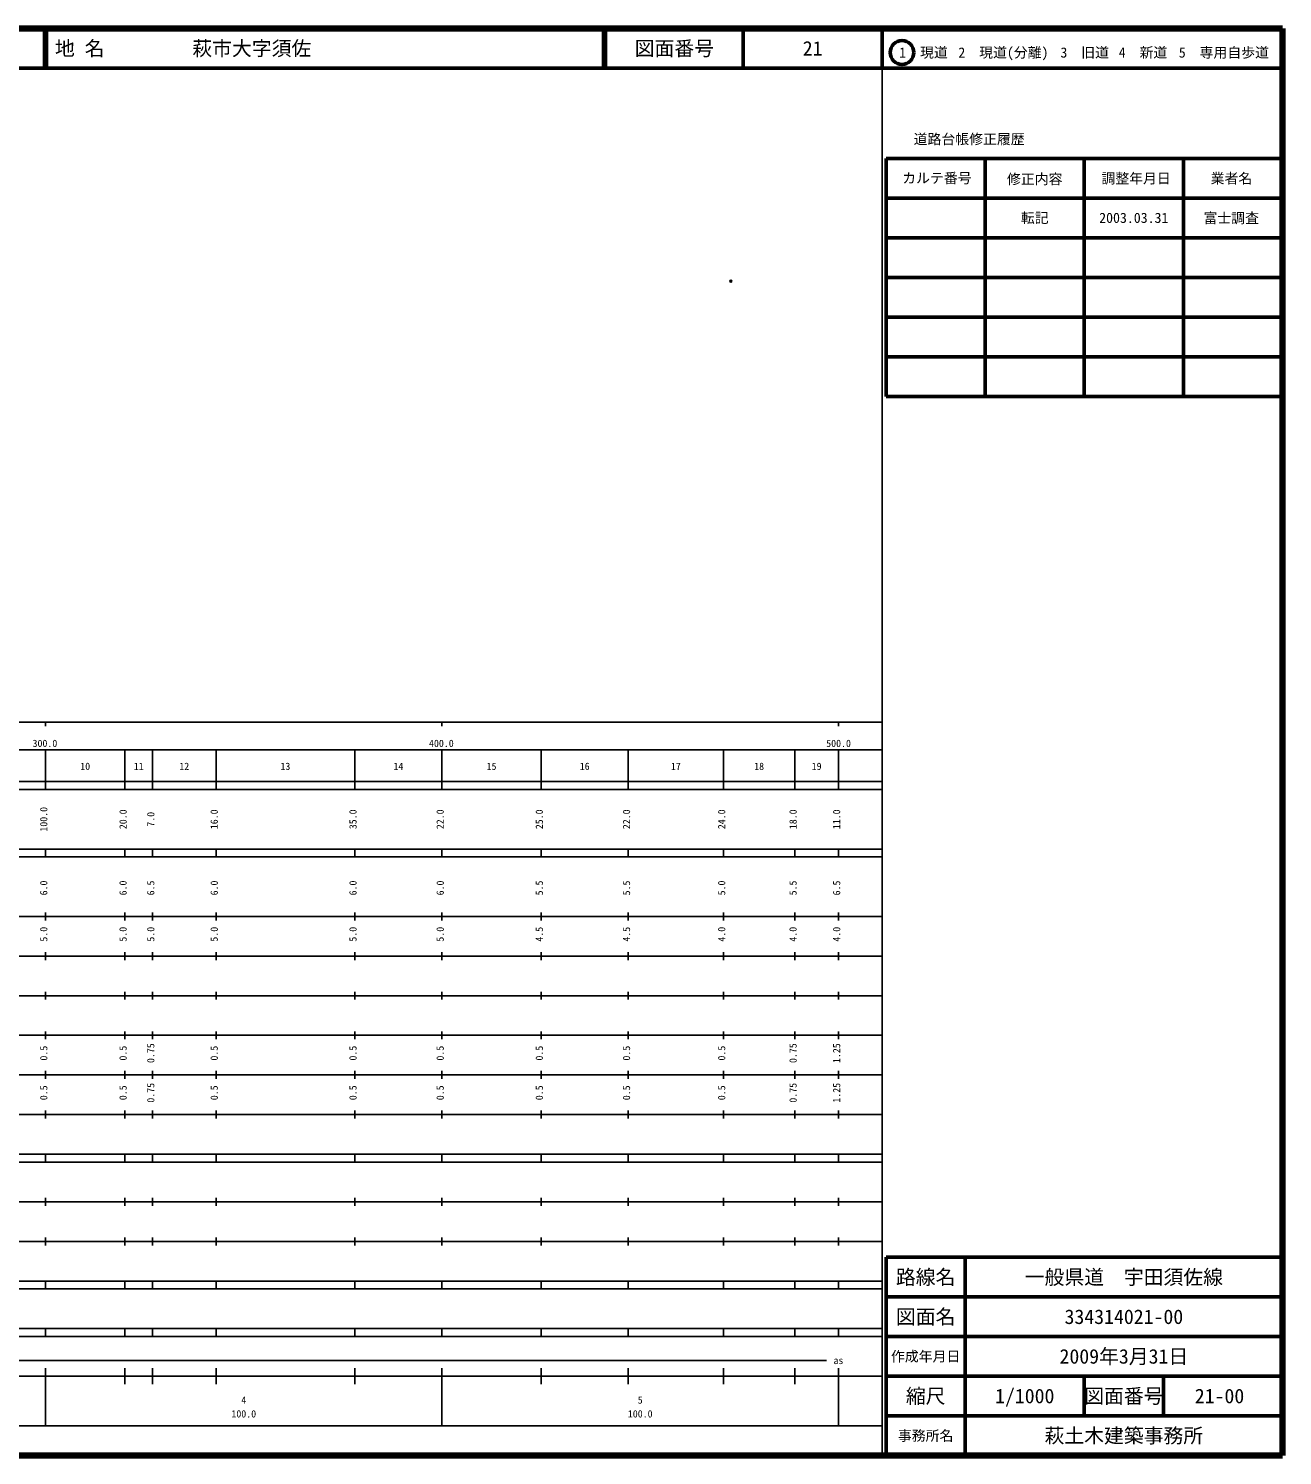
# Model space of a CAD drawing. Units: millimetres on the paper. Extents: x 40 to 680, y 20 to 380.
# Drawn here: x 363.7 to 680, y 20 to 380 of the extents above; entities that cross this region are included whole.
import ezdxf
from ezdxf.enums import TextEntityAlignment as Align

# ---------------------------------------------------------------- set-up
doc = ezdxf.new("R2010")
doc.units = ezdxf.units.MM
doc.header["$PDMODE"] = 32
doc.header["$PDSIZE"] = 0.5
doc.layers.add('M-OTRS', color=6, linetype='Continuous')
doc.layers.add('M-TTL-TXT', color=7, linetype='Continuous')
for name, color, linetype, lineweight in [('M-TTL', 2, 'Continuous', 140), ('M-TTL-BAND', 7, 'Continuous', 25), ('M-TTL-FRAM', 2, 'Continuous', 50), ('M-TTL-LINE', 7, 'Continuous', 50)]:
    doc.layers.add(name, color=color, linetype=linetype, lineweight=lineweight)
doc.styles.add('ＭＳ ゴシック', font='')
doc.styles.get('ＭＳ ゴシック').set_extended_font_data('MS Gothic')

msp = doc.modelspace()

# ---------------------------------------------------------------- linework, layer by layer
at = {"layer": 'M-OTRS'}
msp.add_point((540.853, 316.231), dxfattribs=at)
at = {"layer": 'M-TTL'}
for p, q in [((680, 380), (40, 380)), ((680, 20), (680, 380)), ((40, 20), (680, 20))]:
    msp.add_line(p, q, dxfattribs=at)
at = {"layer": 'M-TTL-BAND'}
for p, q in [((579, 20), (579, 370)), ((40, 205), (579, 205)), ((368, 205), (368, 204)), ((468, 205), (468, 204)), ((568, 205), (568, 204)), ((68, 198), (579, 198)), ((368, 188), (368, 198)), ((388, 188), (388, 198)), ((395, 188), (395, 198)), ((411, 188), (411, 198)), ((446, 188), (446, 198)), ((468, 188), (468, 198)), ((493, 188), (493, 198)), ((515, 188), (515, 198)), ((539, 188), (539, 198)), ((557, 188), (557, 198)), ((568, 188), (568, 198)), ((40, 190), (579, 190)), ((40, 188), (579, 188)), ((40, 173), (579, 173)), ((368, 171), (368, 173)), ((388, 171), (388, 173)), ((395, 171), (395, 173)), ((411, 171), (411, 173)), ((446, 171), (446, 173)), ((468, 171), (468, 173)), ((493, 171), (493, 173)), ((515, 171), (515, 173)), ((539, 171), (539, 173)), ((557, 171), (557, 173)), ((568, 171), (568, 173)), ((40, 171), (579, 171)), ((40, 156), (579, 156)), ((368, 155), (368, 157)), ((388, 155), (388, 157)), ((395, 155), (395, 157)), ((411, 155), (411, 157)), ((446, 155), (446, 157)), ((468, 155), (468, 157)), ((493, 155), (493, 157)), ((515, 155), (515, 157)), ((539, 155), (539, 157)), ((557, 155), (557, 157)), ((568, 155), (568, 157)), ((46, 146), (579, 146)), ((368, 145), (368, 147)), ((388, 145), (388, 147)), ((395, 145), (395, 147)), ((411, 145), (411, 147)), ((446, 145), (446, 147)), ((468, 145), (468, 147)), ((493, 145), (493, 147)), ((515, 145), (515, 147)), ((539, 145), (539, 147)), ((557, 145), (557, 147)), ((568, 145), (568, 147)), ((368, 135), (368, 137)), ((388, 135), (388, 137)), ((395, 135), (395, 137)), ((411, 135), (411, 137)), ((446, 135), (446, 137)), ((468, 135), (468, 137)), ((493, 135), (493, 137)), ((515, 135), (515, 137)), ((539, 135), (539, 137)), ((557, 135), (557, 137)), ((568, 135), (568, 137)), ((52, 136), (579, 136)), ((46, 126), (579, 126)), ((368, 125), (368, 127)), ((388, 125), (388, 127)), ((395, 125), (395, 127)), ((411, 125), (411, 127)), ((446, 125), (446, 127)), ((468, 125), (468, 127)), ((493, 125), (493, 127)), ((515, 125), (515, 127)), ((539, 125), (539, 127)), ((557, 125), (557, 127)), ((568, 125), (568, 127)), ((52, 116), (579, 116)), ((368, 115), (368, 117)), ((388, 115), (388, 117)), ((395, 115), (395, 117)), ((411, 115), (411, 117)), ((446, 115), (446, 117)), ((468, 115), (468, 117)), ((493, 115), (493, 117)), ((515, 115), (515, 117)), ((539, 115), (539, 117)), ((557, 115), (557, 117)), ((568, 115), (568, 117)), ((46, 106), (579, 106)), ((368, 105), (368, 107)), ((388, 105), (388, 107)), ((395, 105), (395, 107)), ((411, 105), (411, 107)), ((446, 105), (446, 107)), ((468, 105), (468, 107)), ((493, 105), (493, 107)), ((515, 105), (515, 107)), ((539, 105), (539, 107)), ((557, 105), (557, 107)), ((568, 105), (568, 107)), ((40, 96), (579, 96)), ((40, 94), (579, 94)), ((368, 94), (368, 96)), ((388, 94), (388, 96)), ((395, 94), (395, 96)), ((411, 94), (411, 96)), ((446, 94), (446, 96)), ((468, 94), (468, 96)), ((493, 94), (493, 96)), ((515, 94), (515, 96)), ((539, 94), (539, 96)), ((557, 94), (557, 96)), ((568, 94), (568, 96)), ((49, 84), (579, 84)), ((368, 83), (368, 85)), ((388, 83), (388, 85)), ((395, 83), (395, 85)), ((411, 83), (411, 85)), ((446, 83), (446, 85)), ((468, 83), (468, 85)), ((493, 83), (493, 85)), ((515, 83), (515, 85)), ((539, 83), (539, 85)), ((557, 83), (557, 85)), ((568, 83), (568, 85)), ((40, 74), (579, 74)), ((368, 73), (368, 75)), ((388, 73), (388, 75)), ((395, 73), (395, 75)), ((411, 73), (411, 75)), ((446, 73), (446, 75)), ((468, 73), (468, 75)), ((493, 73), (493, 75)), ((515, 73), (515, 75)), ((539, 73), (539, 75)), ((557, 73), (557, 75)), ((568, 73), (568, 75)), ((40, 64), (579, 64)), ((40, 62), (579, 62)), ((368, 62), (368, 64)), ((388, 62), (388, 64)), ((395, 62), (395, 64)), ((411, 62), (411, 64)), ((446, 62), (446, 64)), ((468, 62), (468, 64)), ((493, 62), (493, 64)), ((515, 62), (515, 64)), ((539, 62), (539, 64)), ((557, 62), (557, 64)), ((568, 62), (568, 64)), ((40, 52), (579, 52)), ((368, 50), (368, 52)), ((388, 50), (388, 52)), ((395, 50), (395, 52)), ((411, 50), (411, 52)), ((446, 50), (446, 52)), ((468, 50), (468, 52)), ((493, 50), (493, 52)), ((515, 50), (515, 52)), ((539, 50), (539, 52)), ((557, 50), (557, 52)), ((568, 50), (568, 52)), ((40, 50), (579, 50)), ((71, 44), (565, 44)), ((40, 40), (579, 40)), ((368, 27.5), (368, 42)), ((388, 38), (388, 42)), ((395, 38), (395, 42)), ((411, 38), (411, 42)), ((446, 38), (446, 42)), ((468, 27.5), (468, 42)), ((493, 38), (493, 42)), ((515, 38), (515, 42)), ((539, 38), (539, 42)), ((557, 38), (557, 42)), ((568, 27.5), (568, 42)), ((68, 27.5), (579, 27.5))]:
    msp.add_line(p, q, dxfattribs=at)
at = {"layer": 'M-TTL-FRAM'}
for p, q in [((580, 347.197), (580, 287.197)), ((580, 347.197), (680, 347.197)), ((580, 287.197), (680, 287.197)), ((680, 70), (580, 70)), ((580, 70), (580, 20))]:
    msp.add_line(p, q, dxfattribs=at)
at = {"layer": 'M-TTL-LINE'}
for p, q in [((367.75, 380), (367.75, 370)), ((368.25, 380), (368.25, 370)), ((508.747, 380), (508.747, 370)), ((509.247, 380), (509.247, 370)), ((543.997, 380), (543.997, 370)), ((579, 380), (579, 370)), ((40, 370), (680, 370)), ((605, 347.197), (605, 287.197)), ((630, 347.197), (630, 287.197)), ((655, 347.197), (655, 287.197)), ((580, 337.197), (680, 337.197)), ((580, 327.197), (680, 327.197)), ((580, 317.197), (680, 317.197)), ((580, 307.197), (680, 307.197)), ((580, 297.197), (680, 297.197)), ((600, 70), (600, 20)), ((680, 60), (580, 60)), ((680, 50), (580, 50)), ((680, 40), (580, 40)), ((630, 40), (630, 30)), ((650, 40), (650, 30)), ((680, 30), (580, 30))]:
    msp.add_line(p, q, dxfattribs=at)
msp.add_circle((584.031, 373.958), 3, dxfattribs=at)

# ---------------------------------------------------------------- texts
at = {"layer": 'M-TTL-BAND', "style": 'ＭＳ ゴシック'}
for s, p in [('300.0', (367.844, 198.195)), ('400.0', (467.844, 198.195)), ('500.0', (568.035, 198.195)), ('10', (378, 192.405)), ('11', (391.5, 192.405)), ('12', (403, 192.405)), ('13', (428.5, 192.405)), ('14', (457, 192.405)), ('15', (480.5, 192.405)), ('16', (504, 192.405)), ('17', (527, 192.405)), ('18', (548, 192.405)), ('19', (562.5, 192.405)), ('as', (568, 42.5)), ('4', (418, 32.523)), ('5', (518, 32.523)), ('100.0', (418, 29.033)), ('100.0', (518, 29.033))]:
    msp.add_text(s, height=1.833, dxfattribs=at).set_placement(p, align=Align.BOTTOM_CENTER)
for s, p in [('100.0', (369, 180.5)), ('20.0', (389, 180.5)), ('7.0', (396, 180.5)), ('16.0', (412, 180.5)), ('35.0', (447, 180.5)), ('22.0', (469, 180.5)), ('25.0', (494, 180.5)), ('22.0', (516, 180.5)), ('24.0', (540, 180.5)), ('18.0', (558, 180.5)), ('11.0', (569, 180.5)), ('6.0', (369, 163.174)), ('6.0', (389, 163.174)), ('6.5', (396, 163.174)), ('6.0', (412, 163.174)), ('6.0', (447, 163.174)), ('6.0', (469, 163.174)), ('5.5', (494, 163.174)), ('5.5', (516, 163.174)), ('5.0', (540, 163.174)), ('5.5', (558, 163.174)), ('6.5', (569, 163.174)), ('5.0', (369, 151.5)), ('5.0', (389, 151.5)), ('5.0', (396, 151.5)), ('5.0', (412, 151.5)), ('5.0', (447, 151.5)), ('5.0', (469, 151.5)), ('4.5', (494, 151.5)), ('4.5', (516, 151.5)), ('4.0', (540, 151.5)), ('4.0', (558, 151.5)), ('4.0', (569, 151.5)), ('0.5', (369, 121.5)), ('0.5', (389, 121.5)), ('0.75', (396, 121.5)), ('0.5', (412, 121.5)), ('0.5', (447, 121.5)), ('0.5', (469, 121.5)), ('0.5', (494, 121.5)), ('0.5', (516, 121.5)), ('0.5', (540, 121.5)), ('0.75', (558, 121.5)), ('1.25', (569, 121.5)), ('0.5', (369, 111.5)), ('0.5', (389, 111.5)), ('0.75', (396, 111.5)), ('0.5', (412, 111.5)), ('0.5', (447, 111.5)), ('0.5', (469, 111.5)), ('0.5', (494, 111.5)), ('0.5', (516, 111.5)), ('0.5', (540, 111.5)), ('0.75', (558, 111.5)), ('1.25', (569, 111.5))]:
    msp.add_text(s, height=1.833, rotation=90, dxfattribs=at).set_placement(p, align=Align.BOTTOM_CENTER)
at = {"layer": 'M-TTL-TXT', "style": 'ＭＳ ゴシック'}
for s, p in [('地 名', (370.38, 375)), ('萩市大字須佐', (405.024, 375))]:
    msp.add_text(s, height=3.666, dxfattribs=at).set_placement(p, align=Align.MIDDLE_LEFT)
for s, height, p in [('図面番号', 3.666, (526.622, 375)), ('21', 3.666, (561.497, 375)), ('1\u3000現道', 2.566, (589.448, 373.958)), ('2\u3000現道(分離)', 2.566, (609.619, 373.958)), ('3\u3000旧道', 2.566, (630.121, 373.958)), ('4\u3000新道', 2.566, (644.824, 373.958)), ('5\u3000専用自歩道', 2.566, (665.228, 373.958)), ('道路台帳修正履歴', 2.566, (600.968, 352.113)), ('カルテ番号', 2.566, (592.839, 342.277)), ('修正内容', 2.566, (617.509, 342.023)), ('調整年月日', 2.566, (643.089, 342.197)), ('業者名', 2.566, (667.134, 342.197)), ('転記', 2.566, (617.5, 332.245)), ('2003.03.31', 2.566, (642.5, 332.245)), ('富士調査', 2.566, (667.077, 332.189)), ('路線名', 3.666, (590, 65)), ('路線名', 3.666, (590, 65)), ('一般県道\u3000宇田須佐線', 3.666, (640, 65)), ('図面名', 3.666, (590, 55)), ('図面名', 3.666, (590, 55)), ('334314021-00', 3.666, (640, 55)), ('2009年3月31日', 3.666, (640, 45)), ('作成年月日', 2.566, (590, 45)), ('作成年月日', 2.566, (590, 45)), ('縮尺', 3.666, (590, 35)), ('縮尺', 3.666, (590, 35)), ('1/1000', 3.666, (615, 35)), ('図面番号', 3.666, (640, 35)), ('図面番号', 3.666, (640, 35)), ('21-00', 3.666, (664.125, 35)), ('事務所名', 2.566, (590, 25)), ('事務所名', 2.566, (590, 25)), ('萩土木建築事務所', 3.666, (640, 25))]:
    msp.add_text(s, height=height, dxfattribs=at).set_placement(p, align=Align.MIDDLE_CENTER)

doc.saveas('drawing.dxf')
